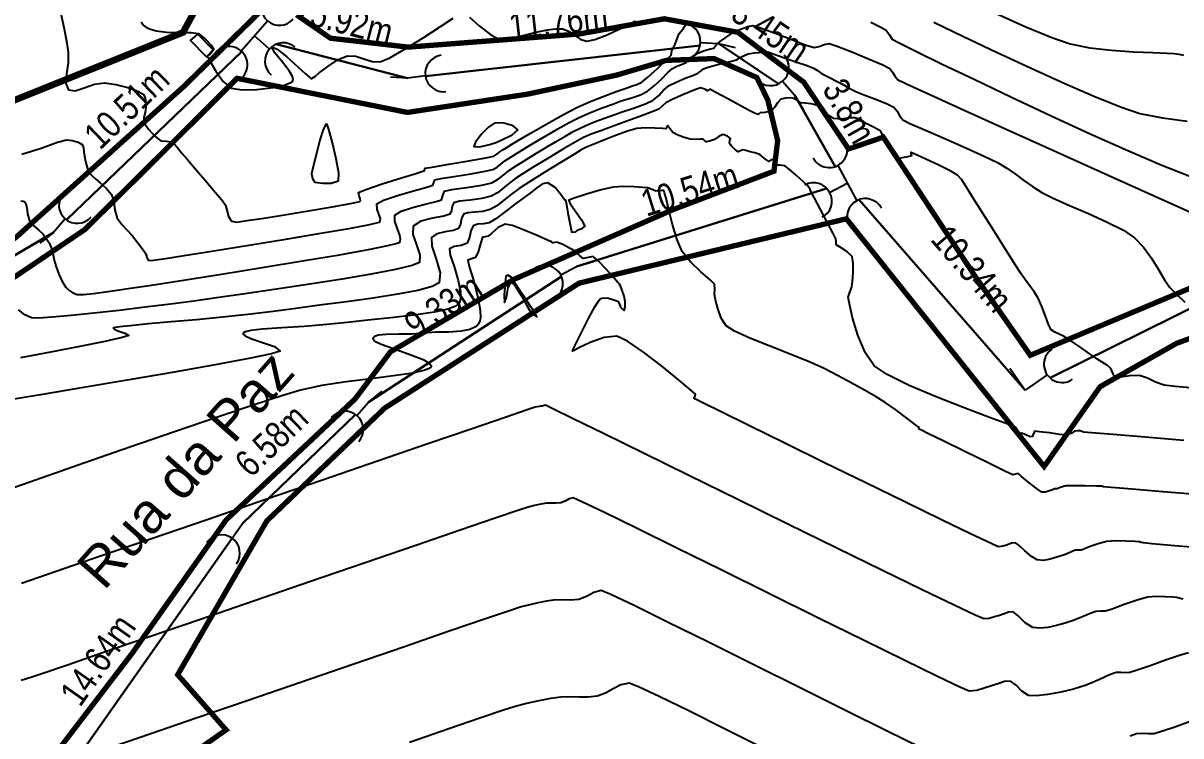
# Model space of a CAD drawing. Extents: x 360931 to 362237, y 7351473 to 7352200.
# Drawn here: x 361374.71 to 361418.23, y 7351635.27 to 7351662.04 of the extents above; entities that cross this region are included whole.
import ezdxf
from ezdxf.enums import TextEntityAlignment as Align

# ---------------------------------------------------------------- set-up
doc = ezdxf.new("R2010")
doc.units = 0
for name, color, linetype in [('A_Curvas Intermediarias', 37, 'Continuous'), ('A_Curvas Mestras', 32, 'Continuous'), ('LISTAGEM_TEXTO', 7, 'Continuous'), ('PONTOS-Pontos - Água_U', 1, 'Continuous'), ('PS_IND_COMPRIMENTO', 7, 'Continuous'), ('ZZ-Carimbo Texto', 7, 'Continuous')]:
    doc.layers.add(name, color=color, linetype=linetype)
doc.layers.add('TUBO_PE_80_NTS194_PN_12_5', color=5, linetype='Continuous', lineweight=30)
doc.styles.add('CARIMBO', font='arial.ttf', dxfattribs={"height": 2})
doc.styles.add('ROMANS', font='arial.ttf', dxfattribs={"height": 2})
picture_1 = doc.add_image_def('image1.tif', size_in_pixel=(23490, 20550))

# ---------------------------------------------------------------- blocks, each defined once
blk = doc.blocks.new('*U1137')
for p, q in [((-0.135, 0), (0, 0)), ((0, 0), (0.1276, -0.0248))]:
    blk.add_line(p, q)
blk.add_arc((-0.2725, -0.0002), 0.1375, 270.09061, 90.09061)
blk = doc.blocks.new('*U1138', base_point=(361544.508, 7351672.6662))
for p, q in [((361544.3817, 7351672.6065), (361544.6342, 7351672.7702)), ((361544.5898, 7351672.5621), (361544.508, 7351672.6883))]:
    blk.add_line(p, q)
for centre, start, end in [((361544.7496, 7351672.845), 122.96833, 302.96833), ((361544.2664, 7351672.5316), 302.96833, 122.96833), ((361544.6647, 7351672.4468), 32.96834, 212.96834)]:
    blk.add_arc(centre, 0.1375, start, end)
blk = doc.blocks.new('*U1141')
for p, q in [((-0.135, 0), (0, 0)), ((0, 0), (0.1276, -0.0248))]:
    blk.add_line(p, q)
blk.add_arc((-0.2725, -0.0002), 0.1375, 270.09061, 90.09061)
blk = doc.blocks.new('*U1142')
for p, q in [((-0.135, 0), (0, 0)), ((0, 0), (0.1276, -0.0248))]:
    blk.add_line(p, q)
blk.add_arc((-0.2725, -0.0002), 0.1375, 270.09061, 90.09061)
blk = doc.blocks.new('*U1143')
for p, q in [((-0.135, 0), (0, 0)), ((0, 0), (0.1276, -0.0248))]:
    blk.add_line(p, q)
blk.add_arc((-0.2725, -0.0002), 0.1375, 270.09061, 90.09061)
blk = doc.blocks.new('*U1144', base_point=(361544.508, 7351672.6662))
for p, q in [((361544.3817, 7351672.6065), (361544.6342, 7351672.7702)), ((361544.5898, 7351672.5621), (361544.508, 7351672.6883))]:
    blk.add_line(p, q)
for centre, start, end in [((361544.7496, 7351672.845), 122.96833, 302.96833), ((361544.2664, 7351672.5316), 302.96833, 122.96833), ((361544.6647, 7351672.4468), 32.96834, 212.96834)]:
    blk.add_arc(centre, 0.1375, start, end)
blk = doc.blocks.new('*U1145')
for p, q in [((-0.135, 0), (0, 0)), ((0, 0), (0.1276, -0.0248))]:
    blk.add_line(p, q)
blk.add_arc((-0.2725, -0.0002), 0.1375, 270.09061, 90.09061)
blk = doc.blocks.new('*U1146')
for p, q in [((-0.135, 0), (0, 0)), ((0, 0), (0.1276, -0.0248))]:
    blk.add_line(p, q)
blk.add_arc((-0.2725, -0.0002), 0.1375, 270.09061, 90.09061)
blk = doc.blocks.new('*U1147')
for p, q in [((-0.135, 0), (0, 0)), ((0, 0), (0.1276, -0.0248))]:
    blk.add_line(p, q)
blk.add_arc((-0.2725, -0.0002), 0.1375, 270.09061, 90.09061)
blk = doc.blocks.new('*U1151')
for p in [(-0.2024, 0), (0, -0.2024)]:
    blk.add_line(p, (0, 0))
blk.add_arc((-0.3399, 0.0002), 0.1375, 269.90938, 89.90938)

msp = doc.modelspace()

# ---------------------------------------------------------------- linework, layer by layer
at = {"color": 0, "const_width": 0.2}
for points in [[(361421.922, 7351700.852), (361413.675, 7351692.547), (361407.276, 7351685.81), (361401.315, 7351680.107), (361399.626, 7351678.459), (361397.66, 7351676.255), (361393.366, 7351671.166), (361390.344, 7351667.328), (361385.081, 7351662.286), (361386.261, 7351661.473), (361389.184, 7351661.139), (361395.602, 7351661.631), (361398.811, 7351662.203), (361401.575, 7351661.695), (361404.053, 7351659.821), (361405.737, 7351657.313), (361407.04, 7351657.757), (361410.503, 7351652.518), (361412.568, 7351649.564), (361423.092, 7351653.98)], [(361402.028, 7351683.32), (361398.401, 7351679.351), (361395.658, 7351676.064), (361392.491, 7351672.022), (361389.369, 7351668.001), (361385.99, 7351664.788), (361380.741, 7351659.656), (361374.431, 7351653.987), (361367.147, 7351649.491), (361353.34, 7351642.468), (361341.851, 7351636.488), (361337.904, 7351635.85), (361335.375, 7351636.44), (361330.153, 7351637.084), (361327.417, 7351637.967), (361324.865, 7351640.445), (361319.235, 7351645.808), (361316.967, 7351658.276), (361315.624, 7351664.657), (361314.564, 7351670.146)], [(361371.702, 7351650.695), (361377.027, 7351654.288), (361379.304, 7351656.537), (361382.751, 7351659.967), (361389.154, 7351658.686), (361393.686, 7351659.376), (361397.021, 7351660.089), (361398.885, 7351660.641), (361400.679, 7351660.709), (361402.289, 7351659.997), (361402.703, 7351659.146), (361403.071, 7351657.629), (361402.933, 7351656.479), (361399.108, 7351655.023), (361393.148, 7351652.412), (361388.512, 7351649.691), (361387.188, 7351647.926), (361382.336, 7351643.378), (361378.808, 7351638.375), (361374.681, 7351632.981), (361374.173, 7351632.194)], [(361422.149, 7351651.513), (361418.063, 7351650.011), (361415.193, 7351648.385), (361413.088, 7351645.388), (361405.656, 7351654.691), (361395.607, 7351652.274), (361388.301, 7351647.583), (361383.868, 7351643.344), (361380.518, 7351637.567), (361382.336, 7351635.495), (361374.649, 7351630.107), (361369.481, 7351625.217), (361364.601, 7351621.424), (361361.348, 7351624.325), (361356.468, 7351624.07), (361344.725, 7351619.154), (361331.421, 7351610.891)]]:
    msp.add_lwpolyline(points, dxfattribs=at)
at = {"color": 0, "elevation": 23.956}
msp.add_lwpolyline([(361381.852, 7351661.043), (361381.604, 7351660.78), (361381.005, 7351661.389), (361381.277, 7351661.627), (361381.852, 7351661.043)], dxfattribs=at)
at = {"layer": 'A_Curvas Intermediarias', "flags": 128}
for points, elevation in [([(361376.1, 7351662.518), (361376.245, 7351661.823), (361376.35, 7351661.282), (361376.403, 7351660.948), (361376.394, 7351660.547), (361376.336, 7351660.132), (361376.314, 7351659.773), (361376.41, 7351659.538), (361376.658, 7351659.498), (361377.003, 7351659.604), (361377.392, 7351659.743), (361377.772, 7351659.802), (361378.186, 7351659.741), (361378.639, 7351659.62), (361379.022, 7351659.482), (361379.225, 7351659.37), (361379.293, 7351659.231), (361379.314, 7351659.057), (361379.319, 7351658.876), (361379.293, 7351658.688), (361379.248, 7351658.49), (361379.257, 7351658.301), (361379.416, 7351658.06), (361379.675, 7351657.788), (361379.879, 7351657.625), (361380.088, 7351657.603), (361380.296, 7351657.581), (361380.42, 7351657.475), (361380.546, 7351657.316), (361380.677, 7351657.15), (361380.868, 7351656.928), (361381.211, 7351656.531), (361381.6, 7351656.078), (361381.931, 7351655.692), (361382.097, 7351655.496), (361382.214, 7351655.351), (361382.316, 7351655.198), (361382.367, 7351655.015), (361382.425, 7351654.778), (361382.535, 7351654.605), (361382.724, 7351654.563), (361382.963, 7351654.596), (361383.21, 7351654.638), (361383.598, 7351654.695), (361384.386, 7351654.818), (361385.365, 7351654.976), (361386.328, 7351655.138), (361386.948, 7351655.249), (361387.255, 7351655.311), (361387.36, 7351655.339), (361387.377, 7351655.347), (361387.386, 7351655.371), (361387.378, 7351655.435), (361387.334, 7351655.55), (361387.32, 7351655.681), (361387.594, 7351655.795), (361388.207, 7351655.999), (361388.93, 7351656.227), (361389.433, 7351656.383), (361389.69, 7351656.462), (361389.776, 7351656.489), (361389.788, 7351656.493), (361389.791, 7351656.497), (361389.797, 7351656.516), (361389.809, 7351656.555), (361389.821, 7351656.589), (361390.085, 7351656.635), (361390.711, 7351656.742), (361391.463, 7351656.87), (361392.105, 7351656.982), (361392.402, 7351657.041), (361392.518, 7351657.118), (361392.629, 7351657.207), (361392.746, 7351657.282), (361392.922, 7351657.391), (361393.106, 7351657.502), (361393.356, 7351657.651), (361393.828, 7351657.932), (361394.417, 7351658.276), (361395.017, 7351658.613), (361395.522, 7351658.874), (361395.993, 7351659.081), (361396.509, 7351659.285), (361396.995, 7351659.466), (361397.375, 7351659.603), (361397.574, 7351659.674), (361397.775, 7351659.737), (361397.964, 7351659.818), (361398.189, 7351660.008), (361398.564, 7351660.352), (361398.916, 7351660.683), (361399.074, 7351660.834), (361399.084, 7351660.912), (361399.091, 7351661.008), (361399.142, 7351661.099), (361399.212, 7351661.228), (361399.259, 7351661.353), (361399.321, 7351661.528), (361399.368, 7351661.645), (361399.438, 7351661.737), (361399.514, 7351661.826), (361399.594, 7351661.953), (361399.715, 7351662.1)], 23), ([(361379.14, 7351662.084), (361379.218, 7351661.975), (361379.251, 7351661.941), (361379.312, 7351661.897), (361379.455, 7351661.824), (361379.71, 7351661.75), (361380.099, 7351661.704), (361380.595, 7351661.693), (361381.02, 7351661.691), (361381.283, 7351661.649), (361381.55, 7351661.456), (361381.78, 7351661.214), (361381.877, 7351661.046), (361381.75, 7351660.886), (361381.624, 7351660.793), (361381.663, 7351660.754), (361381.743, 7351660.597), (361381.948, 7351660.241), (361382.229, 7351659.852), (361382.54, 7351659.599), (361382.926, 7351659.536), (361383.496, 7351659.549), (361384.104, 7351659.62), (361384.52, 7351659.71), (361384.742, 7351659.792), (361384.83, 7351659.85), (361384.852, 7351659.881), (361384.862, 7351659.924), (361384.837, 7351660.036), (361384.714, 7351660.249), (361384.46, 7351660.572), (361384.154, 7351660.943), (361384.061, 7351661.147), (361384.256, 7351661.062), (361384.622, 7351660.771), (361385.038, 7351660.404), (361385.326, 7351660.141), (361385.475, 7351660.005), (361385.528, 7351659.96), (361385.538, 7351659.954), (361385.548, 7351659.956), (361385.578, 7351659.971), (361385.634, 7351660.009), (361385.693, 7351660.053), (361385.838, 7351660.17), (361386.159, 7351660.413), (361386.55, 7351660.668), (361386.906, 7351660.816), (361387.212, 7351660.802), (361387.519, 7351660.7), (361387.826, 7351660.597), (361388.133, 7351660.581), (361388.491, 7351660.737), (361389.071, 7351661.071), (361389.748, 7351661.492), (361390.391, 7351661.908), (361390.876, 7351662.226)], 24), ([(361391.487, 7351662.266), (361391.852, 7351661.94), (361392.285, 7351661.599), (361392.645, 7351661.407), (361392.924, 7351661.4), (361393.206, 7351661.472), (361393.496, 7351661.573), (361393.798, 7351661.655), (361394.112, 7351661.72), (361394.425, 7351661.788), (361394.725, 7351661.831), (361394.997, 7351661.823), (361395.235, 7351661.728), (361395.452, 7351661.573), (361395.666, 7351661.427), (361395.897, 7351661.357), (361396.204, 7351661.426), (361396.657, 7351661.605), (361397.139, 7351661.827), (361397.537, 7351662.025), (361397.732, 7351662.132)], 24), ([(361406.572, 7351662.078), (361406.952, 7351661.887), (361407.144, 7351661.775), (361407.263, 7351661.608), (361407.381, 7351661.438), (361407.636, 7351661.304), (361408.288, 7351660.98), (361409.261, 7351660.504), (361410.478, 7351659.917), (361411.861, 7351659.259), (361413.332, 7351658.569), (361414.815, 7351657.887), (361416.233, 7351657.253), (361417.508, 7351656.707), (361418.562, 7351656.288)], 23), ([(361408.939, 7351662.079), (361410.054, 7351661.542), (361411.3, 7351660.95), (361412.598, 7351660.347), (361413.866, 7351659.773), (361415.024, 7351659.272), (361415.993, 7351658.883), (361416.691, 7351658.65), (361417.532, 7351658.477), (361418.47, 7351658.354)], 24), ([(361374.655, 7351657.124), (361375.39, 7351657.348), (361376.005, 7351657.563), (361376.333, 7351657.656), (361376.563, 7351657.628), (361376.782, 7351657.567), (361376.928, 7351657.479), (361376.982, 7351657.356), (361376.994, 7351657.203), (361377.011, 7351657.044), (361377.055, 7351656.847), (361377.113, 7351656.618), (361377.177, 7351656.448), (361377.299, 7351656.306), (361377.443, 7351656.178), (361377.605, 7351656.04), (361377.833, 7351655.838), (361378.024, 7351655.602), (361378.113, 7351655.323), (361378.159, 7351655.009), (361378.247, 7351654.716), (361378.412, 7351654.481), (361378.61, 7351654.278), (361378.809, 7351654.061), (361379.019, 7351653.789), (361379.215, 7351653.522), (361379.319, 7351653.369), (361379.358, 7351653.239), (361379.407, 7351653.131), (361379.531, 7351653.123), (361379.679, 7351653.144), (361379.986, 7351653.191), (361380.764, 7351653.313), (361381.88, 7351653.489), (361383.198, 7351653.7), (361384.584, 7351653.926), (361385.904, 7351654.147), (361387.023, 7351654.343), (361387.683, 7351654.469), (361387.995, 7351654.538), (361388.101, 7351654.569), (361388.119, 7351654.58), (361388.134, 7351654.612), (361388.136, 7351654.69), (361388.094, 7351654.834), (361388.013, 7351655.043), (361388.003, 7351655.257), (361388.256, 7351655.387), (361388.776, 7351655.56), (361389.381, 7351655.738), (361389.887, 7351655.881), (361390.11, 7351655.95), (361390.145, 7351656.055), (361390.181, 7351656.157), (361390.405, 7351656.201), (361390.915, 7351656.283), (361391.532, 7351656.381), (361392.076, 7351656.474), (361392.367, 7351656.54), (361392.524, 7351656.632), (361392.663, 7351656.748), (361392.811, 7351656.863), (361392.978, 7351656.972), (361393.212, 7351657.118), (361393.479, 7351657.281), (361393.743, 7351657.44), (361394.013, 7351657.601), (361394.387, 7351657.824), (361394.812, 7351658.072), (361395.237, 7351658.309), (361395.607, 7351658.499), (361396.035, 7351658.686), (361396.472, 7351658.855), (361396.872, 7351659), (361397.191, 7351659.116), (361397.448, 7351659.202), (361397.698, 7351659.277), (361397.941, 7351659.362), (361398.178, 7351659.481), (361398.433, 7351659.68), (361398.701, 7351659.941), (361398.941, 7351660.186), (361399.113, 7351660.338), (361399.284, 7351660.42), (361399.458, 7351660.48), (361399.632, 7351660.559), (361399.787, 7351660.677), (361399.93, 7351660.807), (361400.092, 7351660.921), (361400.317, 7351661.007), (361400.551, 7351661.069), (361400.673, 7351661.104), (361400.728, 7351661.177), (361400.781, 7351661.254), (361400.965, 7351661.388), (361401.286, 7351661.614), (361401.474, 7351661.741), (361401.558, 7351661.772), (361401.644, 7351661.799), (361401.749, 7351661.844), (361401.943, 7351661.915), (361402.143, 7351661.949), (361402.431, 7351661.863), (361402.973, 7351661.661), (361403.602, 7351661.419), (361404.148, 7351661.216), (361404.446, 7351661.127), (361404.635, 7351661.164), (361404.817, 7351661.239), (361405.005, 7351661.272), (361405.305, 7351661.18), (361405.855, 7351660.966), (361406.485, 7351660.705), (361407.021, 7351660.469), (361407.29, 7351660.332), (361407.394, 7351660.204), (361407.473, 7351660.056), (361407.577, 7351659.926), (361407.918, 7351659.761), (361408.791, 7351659.36), (361410.078, 7351658.776), (361411.661, 7351658.061), (361413.421, 7351657.267), (361415.241, 7351656.448), (361417.003, 7351655.656), (361418.588, 7351654.943)], 22), ([(361374.624, 7351655.361), (361374.713, 7351655.349), (361374.74, 7351655.338), (361374.77, 7351655.313), (361374.815, 7351655.242), (361374.851, 7351655.099), (361374.877, 7351654.876), (361374.95, 7351654.619), (361375.11, 7351654.427), (361375.299, 7351654.264), (361375.46, 7351654.108), (361375.578, 7351653.95), (361375.68, 7351653.79), (361375.766, 7351653.614), (361375.828, 7351653.396), (361375.876, 7351653.141), (361375.945, 7351652.882), (361376.051, 7351652.608), (361376.177, 7351652.336), (361376.303, 7351652.138), (361376.43, 7351652.013), (361376.577, 7351651.913), (361376.739, 7351651.849), (361376.971, 7351651.846), (361377.354, 7351651.884), (361377.805, 7351651.945), (361378.239, 7351652.006), (361378.661, 7351652.068), (361379.533, 7351652.201), (361380.739, 7351652.388), (361382.164, 7351652.613), (361383.693, 7351652.857), (361385.21, 7351653.107), (361386.601, 7351653.343), (361387.75, 7351653.551), (361388.418, 7351653.685), (361388.733, 7351653.762), (361388.841, 7351653.799), (361388.862, 7351653.814), (361388.88, 7351653.848), (361388.891, 7351653.931), (361388.863, 7351654.082), (361388.776, 7351654.313), (361388.674, 7351654.603), (361388.686, 7351654.833), (361388.915, 7351654.977), (361389.34, 7351655.117), (361389.825, 7351655.241), (361390.234, 7351655.341), (361390.431, 7351655.407), (361390.485, 7351655.569), (361390.541, 7351655.725), (361390.817, 7351655.786), (361391.368, 7351655.865), (361391.953, 7351655.952), (361392.332, 7351656.038), (361392.566, 7351656.176), (361392.772, 7351656.348), (361392.993, 7351656.52), (361393.246, 7351656.684), (361393.603, 7351656.907), (361394.002, 7351657.151), (361394.379, 7351657.378), (361394.725, 7351657.584), (361395.065, 7351657.785), (361395.39, 7351657.969), (361395.692, 7351658.124), (361395.972, 7351658.247), (361396.244, 7351658.353), (361396.519, 7351658.452), (361396.807, 7351658.558), (361397.188, 7351658.693), (361397.657, 7351658.852), (361398.097, 7351659.011), (361398.391, 7351659.144), (361398.602, 7351659.318), (361398.784, 7351659.516), (361398.993, 7351659.695), (361399.254, 7351659.827), (361399.599, 7351659.969), (361399.911, 7351660.09), (361400.074, 7351660.156), (361400.179, 7351660.241), (361400.285, 7351660.322), (361400.457, 7351660.384), (361400.687, 7351660.449), (361400.966, 7351660.519), (361401.337, 7351660.607), (361401.53, 7351660.656), (361401.583, 7351660.695), (361401.634, 7351660.735), (361401.759, 7351660.798), (361401.963, 7351660.881), (361402.192, 7351660.922), (361402.381, 7351660.943), (361402.506, 7351660.967), (361402.629, 7351660.979), (361402.738, 7351660.947), (361402.901, 7351660.884), (361403.072, 7351660.82), (361403.332, 7351660.731), (361403.76, 7351660.587), (361404.18, 7351660.443), (361404.416, 7351660.354), (361404.57, 7351660.257), (361404.722, 7351660.153), (361404.873, 7351660.072), (361405.075, 7351659.972), (361405.284, 7351659.866), (361405.507, 7351659.745), (361405.764, 7351659.603), (361406.036, 7351659.465), (361406.349, 7351659.338), (361406.781, 7351659.175), (361407.192, 7351659.013), (361407.437, 7351658.889), (361407.559, 7351658.739), (361407.651, 7351658.566), (361407.772, 7351658.414), (361408.046, 7351658.275), (361408.624, 7351658.017), (361409.375, 7351657.691), (361410.165, 7351657.347), (361410.861, 7351657.035), (361411.33, 7351656.804), (361411.684, 7351656.588), (361412.009, 7351656.361), (361412.325, 7351656.129), (361412.649, 7351655.9), (361413.001, 7351655.679), (361413.432, 7351655.465), (361414.046, 7351655.193), (361414.752, 7351654.887), (361415.456, 7351654.568), (361416.066, 7351654.258), (361416.49, 7351653.98), (361416.83, 7351653.625), (361417.128, 7351653.208), (361417.39, 7351652.782), (361417.619, 7351652.4), (361417.819, 7351652.115), (361418.084, 7351651.833), (361418.373, 7351651.558)], 21), ([(361418.335, 7351646.367), (361416.881, 7351646.487), (361415.685, 7351646.587), (361414.874, 7351646.656), (361414.571, 7351646.682), (361414.505, 7351646.708), (361414.438, 7351646.733), (361414.333, 7351646.73), (361414.231, 7351646.72), (361414.177, 7351646.681), (361414.124, 7351646.641), (361414.018, 7351646.606), (361413.869, 7351646.573), (361413.666, 7351646.595), (361413.287, 7351646.646), (361412.916, 7351646.696), (361412.734, 7351646.71), (361412.679, 7351646.608), (361412.645, 7351646.517), (361412.562, 7351646.502), (361412.401, 7351646.573), (361412.241, 7351646.643), (361412.174, 7351646.597), (361412.117, 7351646.705), (361412.006, 7351646.86), (361411.721, 7351646.974), (361411.03, 7351647.232), (361410.082, 7351647.589), (361409.027, 7351648.005), (361408.012, 7351648.435), (361407.187, 7351648.837), (361406.701, 7351649.167), (361406.36, 7351649.674), (361406.088, 7351650.32), (361405.889, 7351650.971), (361405.766, 7351651.492), (361405.723, 7351651.75), (361405.779, 7351651.938), (361405.854, 7351652.13), (361405.88, 7351652.337), (361405.908, 7351652.672), (361405.912, 7351653.021), (361405.867, 7351653.269), (361405.672, 7351653.469), (361405.416, 7351653.628), (361405.276, 7351653.716), (361405.266, 7351653.825), (361405.262, 7351653.939), (361405.162, 7351654.137), (361404.936, 7351654.564), (361404.669, 7351655.065), (361404.444, 7351655.485), (361404.347, 7351655.666), (361404.32, 7351655.726), (361404.293, 7351655.786), (361404.246, 7351655.862), (361404.187, 7351655.947), (361404.055, 7351656.069), (361403.782, 7351656.312), (361403.499, 7351656.556), (361403.336, 7351656.681), (361403.163, 7351656.705), (361403.042, 7351656.707), (361402.991, 7351656.743), (361402.948, 7351656.785), (361402.973, 7351656.891), (361402.985, 7351656.998), (361402.881, 7351656.921), (361402.734, 7351656.837), (361402.582, 7351656.95), (361402.401, 7351657.104), (361402.212, 7351657.167), (361402.042, 7351657.204), (361401.881, 7351657.256), (361401.758, 7351657.286), (361401.67, 7351657.241), (361401.584, 7351657.202), (361401.469, 7351657.288), (361401.36, 7351657.39), (361401.302, 7351657.464), (361401.258, 7351657.541), (361401.278, 7351657.627), (361401.294, 7351657.71), (361401.184, 7351657.794), (361401.011, 7351657.86), (361400.854, 7351657.782), (361400.695, 7351657.674), (361400.513, 7351657.612), (361400.388, 7351657.586), (361400.327, 7351657.636), (361400.265, 7351657.688), (361400.166, 7351657.683), (361399.973, 7351657.67), (361399.778, 7351657.679), (361399.553, 7351657.745), (361399.296, 7351657.848), (361399.126, 7351657.938), (361399.003, 7351658.095), (361398.935, 7351658.201), (361398.903, 7351658.139), (361398.867, 7351658.069), (361398.743, 7351658.077), (361398.458, 7351658.098), (361398.106, 7351658.109), (361397.781, 7351658.086), (361397.46, 7351657.996), (361397.017, 7351657.836), (361396.561, 7351657.657), (361396.2, 7351657.509), (361396.041, 7351657.442), (361395.951, 7351657.409), (361395.862, 7351657.373), (361395.764, 7351657.319), (361395.652, 7351657.254), (361395.431, 7351657.119), (361394.936, 7351656.817), (361394.322, 7351656.44), (361393.743, 7351656.081), (361393.357, 7351655.833), (361393.063, 7351655.615), (361392.781, 7351655.385), (361392.514, 7351655.18), (361392.262, 7351655.035), (361391.988, 7351654.966), (361391.69, 7351654.939), (361391.427, 7351654.916), (361391.26, 7351654.86), (361391.181, 7351654.698), (361391.15, 7351654.492), (361391.073, 7351654.321), (361390.88, 7351654.249), (361390.57, 7351654.198), (361390.257, 7351654.124), (361390.053, 7351653.985), (361390.071, 7351653.664), (361390.238, 7351653.172), (361390.385, 7351652.661), (361390.346, 7351652.28), (361390.087, 7351652.144), (361389.543, 7351652.002), (361388.781, 7351651.858), (361387.866, 7351651.715), (361386.865, 7351651.575), (361385.843, 7351651.441), (361384.869, 7351651.315), (361384.006, 7351651.201), (361383.153, 7351651.096), (361382.203, 7351650.995), (361381.222, 7351650.902), (361380.273, 7351650.816), (361379.422, 7351650.74), (361378.732, 7351650.675), (361378.341, 7351650.632), (361378.162, 7351650.605), (361378.105, 7351650.59), (361378.097, 7351650.583), (361378.102, 7351650.566), (361378.153, 7351650.531), (361378.3, 7351650.474), (361378.531, 7351650.397), (361378.681, 7351650.303), (361378.431, 7351650.227), (361377.774, 7351650.08), (361376.834, 7351649.89), (361375.737, 7351649.679), (361374.606, 7351649.474)], 19), ([(361385.663, 7351656.079), (361385.686, 7351656.069), (361385.773, 7351656.049), (361385.975, 7351656.026), (361386.289, 7351656.028), (361386.562, 7351656.123), (361386.57, 7351656.407), (361386.477, 7351656.939), (361386.335, 7351657.543), (361386.223, 7351657.956), (361386.158, 7351658.166), (361386.129, 7351658.236), (361386.121, 7351658.246), (361386.105, 7351658.242), (361386.07, 7351658.203), (361386.015, 7351658.092), (361385.95, 7351657.926), (361385.867, 7351657.65), (361385.731, 7351657.149), (361385.605, 7351656.652), (361385.551, 7351656.382), (361385.581, 7351656.21), (361385.663, 7351656.079)], 24), ([(361392.437, 7351657.542), (361392.438, 7351657.543), (361392.444, 7351657.547), (361392.448, 7351657.55), (361392.672, 7351657.645), (361393.087, 7351657.848), (361393.301, 7351658.036), (361393.129, 7351658.18), (361392.778, 7351658.287), (361392.445, 7351658.29), (361392.204, 7351658.135), (361391.93, 7351657.858), (361391.715, 7351657.575), (361391.65, 7351657.405), (361391.879, 7351657.396), (361392.245, 7351657.484), (361392.437, 7351657.542)], 24), ([(361418.963, 7351644.318), (361417.552, 7351644.437), (361416.393, 7351644.536), (361415.609, 7351644.604), (361415.319, 7351644.629), (361415.246, 7351644.647), (361415.052, 7351644.652), (361414.62, 7351644.661), (361414.166, 7351644.667), (361413.906, 7351644.661), (361413.697, 7351644.599), (361413.574, 7351644.55), (361413.495, 7351644.55), (361413.398, 7351644.509), (361413.254, 7351644.456), (361413.124, 7351644.425), (361412.998, 7351644.421), (361412.834, 7351644.538), (361412.532, 7351644.779), (361412.241, 7351645.018), (361412.108, 7351645.126), (361412.014, 7351645.103), (361411.961, 7351645.089), (361411.906, 7351645.079), (361411.641, 7351645.206), (361410.986, 7351645.525), (361410.137, 7351645.939), (361409.29, 7351646.352), (361408.743, 7351646.62), (361408.476, 7351646.75), (361408.389, 7351646.793), (361408.377, 7351646.799), (361408.378, 7351646.805), (361408.386, 7351646.83), (361408.391, 7351646.848), (361408.258, 7351646.954), (361407.93, 7351647.207), (361407.514, 7351647.517), (361407.115, 7351647.792), (361406.773, 7351648.002), (361406.337, 7351648.255), (361405.84, 7351648.531), (361405.316, 7351648.811), (361404.796, 7351649.075), (361404.252, 7351649.316), (361403.536, 7351649.606), (361402.757, 7351649.914), (361402.025, 7351650.213), (361401.449, 7351650.473), (361401.138, 7351650.665), (361400.952, 7351650.956), (361400.817, 7351651.316), (361400.732, 7351651.644), (361400.692, 7351651.843), (361400.705, 7351652.042), (361400.699, 7351652.23), (361400.531, 7351652.4), (361400.185, 7351652.699), (361399.79, 7351653.073), (361399.476, 7351653.467), (361399.293, 7351653.898), (361399.12, 7351654.479), (361398.97, 7351655.073), (361398.875, 7351655.464), (361398.823, 7351655.662), (361398.799, 7351655.732), (361398.79, 7351655.745), (361398.77, 7351655.754), (361398.716, 7351655.758), (361398.619, 7351655.742), (361398.492, 7351655.731), (361398.348, 7351655.787), (361398.193, 7351655.848), (361398.008, 7351655.87), (361397.673, 7351655.893), (361397.272, 7351655.902), (361396.893, 7351655.879), (361396.442, 7351655.781), (361395.89, 7351655.621), (361395.421, 7351655.47), (361395.22, 7351655.395), (361395.243, 7351655.32), (361395.283, 7351655.239), (361395.432, 7351655.03), (361395.692, 7351654.655), (361395.821, 7351654.413), (361395.677, 7351654.306), (361395.539, 7351654.251), (361395.493, 7351654.222), (361395.448, 7351654.195), (361395.351, 7351654.182), (361395.32, 7351654.268), (361395.286, 7351654.446), (361395.214, 7351654.83), (361395.142, 7351655.213), (361395.109, 7351655.387), (361395.054, 7351655.406), (361394.946, 7351655.566), (361394.703, 7351655.866), (361394.435, 7351656.045), (361394.236, 7351656), (361394.012, 7351655.857), (361393.775, 7351655.669), (361393.538, 7351655.49), (361393.23, 7351655.264), (361392.84, 7351654.965), (361392.471, 7351654.689), (361392.227, 7351654.534), (361392.014, 7351654.497), (361391.798, 7351654.491), (361391.62, 7351654.428), (361391.532, 7351654.239), (361391.491, 7351653.987), (361391.395, 7351653.777), (361391.176, 7351653.689), (361390.915, 7351653.654), (361390.736, 7351653.561), (361390.765, 7351653.327), (361390.905, 7351652.894), (361391.067, 7351652.372), (361391.15, 7351651.966), (361391.154, 7351651.707), (361391.119, 7351651.569), (361391.088, 7351651.513), (361391.051, 7351651.472), (361390.935, 7351651.395), (361390.669, 7351651.293), (361390.173, 7351651.181), (361389.395, 7351651.067), (361388.527, 7351650.974), (361387.661, 7351650.888), (361386.89, 7351650.799), (361386.122, 7351650.716), (361385.268, 7351650.652), (361384.428, 7351650.597), (361383.699, 7351650.542), (361383.264, 7351650.49), (361383.058, 7351650.444), (361382.989, 7351650.409), (361382.977, 7351650.39), (361382.983, 7351650.359), (361383.052, 7351650.297), (361383.267, 7351650.198), (361383.669, 7351650.062), (361384.156, 7351649.89), (361384.366, 7351649.724), (361384.046, 7351649.618), (361383.192, 7351649.438), (361381.929, 7351649.204), (361380.387, 7351648.933), (361378.693, 7351648.644), (361376.974, 7351648.355), (361375.36, 7351648.084), (361373.976, 7351647.849)], 18), ([(361419.231, 7351642.302), (361417.996, 7351642.411), (361417.143, 7351642.487), (361416.82, 7351642.517), (361416.74, 7351642.537), (361416.66, 7351642.556), (361416.507, 7351642.568), (361416.171, 7351642.585), (361415.776, 7351642.591), (361415.443, 7351642.569), (361415.154, 7351642.498), (361414.854, 7351642.393), (361414.61, 7351642.296), (361414.487, 7351642.25), (361414.374, 7351642.25), (361414.261, 7351642.249), (361414.114, 7351642.189), (361413.848, 7351642.075), (361413.567, 7351641.978), (361413.316, 7351641.909), (361413.07, 7351641.861), (361412.831, 7351641.878), (361412.617, 7351642.003), (361412.368, 7351642.218), (361412.146, 7351642.425), (361412.013, 7351642.525), (361411.866, 7351642.504), (361411.711, 7351642.45), (361411.544, 7351642.396), (361411.362, 7351642.371), (361411.069, 7351642.503), (361410.323, 7351642.86), (361409.226, 7351643.39), (361407.878, 7351644.046), (361406.381, 7351644.776), (361404.836, 7351645.531), (361403.345, 7351646.261), (361402.008, 7351646.917), (361400.927, 7351647.448), (361400.314, 7351647.751), (361400.036, 7351647.889), (361399.949, 7351647.934), (361399.937, 7351647.94), (361399.937, 7351647.949), (361399.945, 7351647.979), (361399.968, 7351648.039), (361399.984, 7351648.099), (361399.799, 7351648.263), (361399.33, 7351648.658), (361398.699, 7351649.171), (361398.024, 7351649.688), (361397.426, 7351650.098), (361397.024, 7351650.287), (361396.552, 7351650.237), (361396.027, 7351650.047), (361395.599, 7351649.841), (361395.42, 7351649.744), (361395.355, 7351649.724), (361395.45, 7351649.923), (361395.684, 7351650.398), (361395.978, 7351650.972), (361396.203, 7351651.382), (361396.339, 7351651.601), (361396.404, 7351651.684), (361396.428, 7351651.702), (361396.464, 7351651.715), (361396.553, 7351651.725), (361396.708, 7351651.708), (361396.911, 7351651.653), (361397.058, 7351651.592), (361397.123, 7351651.481), (361397.169, 7351651.374), (361397.24, 7351651.3), (361397.307, 7351651.251), (361397.335, 7351651.377), (361397.342, 7351651.586), (361397.295, 7351651.785), (361397.215, 7351652.037), (361397.167, 7351652.175), (361397.12, 7351652.241), (361397.069, 7351652.304), (361396.931, 7351652.459), (361396.638, 7351652.782), (361396.327, 7351653.107), (361396.136, 7351653.27), (361395.947, 7351653.234), (361395.757, 7351653.196), (361395.607, 7351653.319), (361395.456, 7351653.479), (361395.25, 7351653.594), (361394.991, 7351653.721), (361394.862, 7351653.782), (361394.806, 7351653.808), (361394.713, 7351653.8), (361394.622, 7351653.792), (361394.573, 7351653.82), (361394.413, 7351653.893), (361394.026, 7351654.066), (361393.543, 7351654.27), (361393.098, 7351654.435), (361392.824, 7351654.493), (361392.563, 7351654.364), (361392.322, 7351654.153), (361392.192, 7351654.033), (361392.081, 7351654.017), (361391.979, 7351653.995), (361391.911, 7351653.8), (361391.807, 7351653.455), (361391.716, 7351653.234), (361391.558, 7351653.186), (361391.419, 7351653.137), (361391.475, 7351652.903), (361391.633, 7351652.389), (361391.804, 7351651.753), (361391.891, 7351651.262), (361391.897, 7351650.958), (361391.861, 7351650.804), (361391.83, 7351650.746), (361391.79, 7351650.698), (361391.69, 7351650.617), (361391.495, 7351650.53), (361391.171, 7351650.465), (361390.704, 7351650.437), (361390.219, 7351650.427), (361389.774, 7351650.396), (361389.319, 7351650.364), (361388.819, 7351650.357), (361388.356, 7351650.347), (361388.065, 7351650.316), (361387.92, 7351650.27), (361387.868, 7351650.224), (361387.857, 7351650.196), (361387.863, 7351650.165), (361387.934, 7351650.098), (361388.164, 7351649.984), (361388.624, 7351649.815), (361389.286, 7351649.588), (361389.745, 7351649.404), (361389.974, 7351649.271), (361390.045, 7351649.185), (361390.05, 7351649.145), (361390.039, 7351649.116), (361389.973, 7351649.063), (361389.775, 7351648.989), (361389.355, 7351648.899), (361388.634, 7351648.793), (361387.772, 7351648.686), (361386.847, 7351648.567), (361385.94, 7351648.426), (361385.13, 7351648.254), (361384.436, 7351648.048), (361383.353, 7351647.697), (361381.976, 7351647.234), (361380.4, 7351646.695), (361378.719, 7351646.114), (361377.028, 7351645.525), (361375.423, 7351644.964), (361373.999, 7351644.463)], 17), ([(361393.852, 7351651.292), (361393.838, 7351651.313), (361393.785, 7351651.395), (361393.655, 7351651.592), (361393.433, 7351651.928), (361393.172, 7351652.322), (361393.049, 7351652.503), (361392.987, 7351652.541), (361392.93, 7351652.569), (361392.851, 7351652.539), (361392.822, 7351652.281), (361392.785, 7351651.807), (361392.807, 7351651.545), (361392.872, 7351651.737), (361392.943, 7351652.11), (361393.048, 7351652.323), (361393.205, 7351652.171), (361393.426, 7351651.813), (361393.637, 7351651.436), (361393.763, 7351651.226), (361393.908, 7351651.08), (361394.015, 7351651.014), (361393.965, 7351651.126), (361393.852, 7351651.292)], 16), ([(361418.321, 7351640.405), (361418.197, 7351640.436), (361418.073, 7351640.466), (361417.927, 7351640.48), (361417.642, 7351640.497), (361417.3, 7351640.502), (361416.979, 7351640.478), (361416.591, 7351640.373), (361416.096, 7351640.2), (361415.648, 7351640.033), (361415.4, 7351639.95), (361415.213, 7351639.95), (361415.026, 7351639.948), (361414.852, 7351639.883), (361414.562, 7351639.756), (361414.218, 7351639.613), (361413.881, 7351639.501), (361413.556, 7351639.418), (361413.227, 7351639.346), (361412.921, 7351639.311), (361412.663, 7351639.335), (361412.374, 7351639.516), (361412.118, 7351639.774), (361411.919, 7351639.925), (361411.754, 7351639.917), (361411.585, 7351639.857), (361411.408, 7351639.797), (361411.219, 7351639.738), (361411.02, 7351639.678), (361410.817, 7351639.663), (361410.5, 7351639.803), (361409.702, 7351640.183), (361408.509, 7351640.758), (361407.012, 7351641.487), (361405.297, 7351642.323), (361403.453, 7351643.225), (361401.568, 7351644.149), (361399.731, 7351645.05), (361398.029, 7351645.885), (361396.551, 7351646.611), (361395.386, 7351647.183), (361394.62, 7351647.559), (361394.344, 7351647.694), (361394.289, 7351647.673), (361394.234, 7351647.65), (361394.173, 7351647.648), (361394.11, 7351647.647), (361394.035, 7351647.633), (361393.951, 7351647.614), (361393.652, 7351647.512), (361392.822, 7351647.227), (361391.55, 7351646.791), (361389.924, 7351646.234), (361388.03, 7351645.585), (361385.956, 7351644.874), (361383.79, 7351644.132), (361381.62, 7351643.388), (361379.532, 7351642.673), (361377.615, 7351642.016), (361375.955, 7351641.448), (361374.641, 7351640.999)], 16), ([(361408.46, 7351634.827), (361407.191, 7351635.448), (361405.646, 7351636.211), (361403.937, 7351637.061), (361402.174, 7351637.938), (361400.469, 7351638.786), (361398.931, 7351639.547), (361397.673, 7351640.162), (361396.805, 7351640.575), (361396.437, 7351640.727), (361396.158, 7351640.659), (361395.888, 7351640.508), (361395.598, 7351640.39), (361395.288, 7351640.364), (361394.974, 7351640.376), (361394.648, 7351640.367), (361394.377, 7351640.328), (361394.073, 7351640.27), (361393.753, 7351640.198), (361393.43, 7351640.115), (361393.024, 7351639.981), (361392.086, 7351639.663), (361390.724, 7351639.198), (361389.041, 7351638.621), (361387.144, 7351637.969), (361385.137, 7351637.279), (361383.125, 7351636.587), (361381.214, 7351635.93), (361379.509, 7351635.344), (361378.116, 7351634.866)], 14), ([(361402.557, 7351634.791), (361401.073, 7351635.536), (361399.729, 7351636.205), (361398.621, 7351636.746), (361397.841, 7351637.109), (361397.484, 7351637.244), (361397.181, 7351637.188), (361396.891, 7351637.042), (361396.596, 7351636.877), (361396.28, 7351636.761), (361395.947, 7351636.724), (361395.611, 7351636.73), (361395.269, 7351636.742), (361394.917, 7351636.727), (361394.527, 7351636.67), (361394.092, 7351636.588), (361393.633, 7351636.484), (361393.17, 7351636.365), (361392.764, 7351636.234), (361391.913, 7351635.948), (361390.704, 7351635.535), (361389.226, 7351635.028)], 13), ([(361418.616, 7351635.82), (361417.997, 7351635.602), (361417.496, 7351635.431), (361417.227, 7351635.351), (361417.001, 7351635.342), (361416.781, 7351635.358), (361416.556, 7351635.346), (361416.327, 7351635.265)], 14)]:
    msp.add_lwpolyline(points, dxfattribs=dict(at, elevation=elevation))
at = {"layer": 'A_Curvas Mestras', "flags": 128}
for points, elevation in [([(361411.254, 7351662.419), (361412.404, 7351661.905), (361413.38, 7351661.499), (361414.064, 7351661.262), (361414.802, 7351661.116), (361415.626, 7351661.019), (361416.446, 7351660.961), (361417.171, 7351660.931), (361417.711, 7351660.915), (361417.975, 7351660.904), (361418.157, 7351660.87), (361418.331, 7351660.832)], 25), ([(361418.872, 7351648.314), (361418.011, 7351648.393), (361417.604, 7351648.441), (361417.28, 7351648.558), (361416.978, 7351648.703), (361416.671, 7351648.801), (361416.311, 7351648.795), (361415.957, 7351648.743), (361415.747, 7351648.741), (361415.667, 7351648.891), (361415.596, 7351649.07), (361415.467, 7351649.179), (361415.274, 7351649.306), (361415.073, 7351649.437), (361414.819, 7351649.611), (361414.433, 7351649.876), (361414.051, 7351650.135), (361413.813, 7351650.289), (361413.648, 7351650.364), (361413.486, 7351650.429), (361413.349, 7351650.526), (361413.25, 7351650.716), (361413.134, 7351651.037), (361413.004, 7351651.397), (361412.865, 7351651.71), (361412.716, 7351651.951), (361412.555, 7351652.17), (361412.388, 7351652.387), (361412.221, 7351652.619), (361412.008, 7351652.95), (361411.643, 7351653.53), (361411.204, 7351654.229), (361410.772, 7351654.917), (361410.426, 7351655.468), (361410.246, 7351655.75), (361410.117, 7351655.96), (361409.989, 7351656.159), (361409.829, 7351656.335), (361409.575, 7351656.485), (361409.134, 7351656.705), (361408.644, 7351656.935), (361408.311, 7351657.087), (361408.143, 7351657.161), (361408.087, 7351657.184), (361408.079, 7351657.187), (361408.078, 7351657.182), (361408.082, 7351657.158), (361408.094, 7351657.106), (361408.101, 7351657.057), (361407.953, 7351657.023), (361407.686, 7351656.972), (361407.536, 7351656.949), (361407.507, 7351657.002), (361407.48, 7351657.061), (361407.351, 7351657.281), (361407.117, 7351657.678), (361406.988, 7351657.896), (361406.96, 7351657.947), (361406.93, 7351657.996), (361406.839, 7351658.047), (361406.647, 7351658.149), (361406.452, 7351658.251), (361406.296, 7351658.343), (361406.147, 7351658.43), (361405.984, 7351658.489), (361405.756, 7351658.481), (361405.467, 7351658.439), (361405.188, 7351658.459), (361404.958, 7351658.604), (361404.757, 7351658.803), (361404.564, 7351658.951), (361404.337, 7351659.007), (361404.104, 7351659.028), (361403.948, 7351659.05), (361403.82, 7351659.135), (361403.692, 7351659.211), (361403.554, 7351659.23), (361403.365, 7351659.226), (361403.191, 7351659.179), (361403.061, 7351659.047), (361402.949, 7351658.868), (361402.835, 7351658.74), (361402.586, 7351658.684), (361402.418, 7351658.676), (361402.373, 7351658.639), (361402.328, 7351658.606), (361402.205, 7351658.663), (361402.005, 7351658.764), (361401.727, 7351658.912), (361401.225, 7351659.18), (361400.743, 7351659.438), (361400.523, 7351659.554), (361400.48, 7351659.528), (361400.437, 7351659.502), (361400.332, 7351659.555), (361400.176, 7351659.608), (361399.954, 7351659.531), (361399.535, 7351659.356), (361399.11, 7351659.168), (361398.872, 7351659.052), (361398.739, 7351658.928), (361398.605, 7351658.807), (361398.359, 7351658.706), (361397.857, 7351658.52), (361397.26, 7351658.303), (361396.729, 7351658.111), (361396.424, 7351658), (361396.203, 7351657.92), (361395.992, 7351657.841), (361395.777, 7351657.748), (361395.541, 7351657.624), (361395.283, 7351657.475), (361395.016, 7351657.316), (361394.752, 7351657.157), (361394.344, 7351656.908), (361393.884, 7351656.625), (361393.463, 7351656.363), (361393.175, 7351656.177), (361392.951, 7351656.007), (361392.746, 7351655.831), (361392.535, 7351655.669), (361392.297, 7351655.537), (361391.948, 7351655.449), (361391.509, 7351655.393), (361391.115, 7351655.348), (361390.9, 7351655.292), (361390.838, 7351655.164), (361390.813, 7351655), (361390.752, 7351654.864), (361390.52, 7351654.795), (361390.094, 7351654.718), (361389.652, 7351654.6), (361389.37, 7351654.409), (361389.353, 7351654.102), (361389.49, 7351653.715), (361389.625, 7351653.334), (361389.604, 7351653.047), (361389.331, 7351652.932), (361388.701, 7351652.784), (361387.795, 7351652.612), (361386.695, 7351652.426), (361385.481, 7351652.234), (361384.235, 7351652.046), (361383.04, 7351651.872), (361381.975, 7351651.722), (361381.123, 7351651.603), (361380.253, 7351651.488), (361379.3, 7351651.369), (361378.32, 7351651.253), (361377.371, 7351651.148), (361376.51, 7351651.059), (361375.793, 7351650.994), (361375.279, 7351650.961), (361375.024, 7351650.966), (361374.768, 7351651.088), (361374.539, 7351651.271)], 20), ([(361418.515, 7351638.386), (361418.174, 7351638.292), (361417.647, 7351638.113), (361417.07, 7351637.907), (361416.58, 7351637.733), (361416.313, 7351637.65), (361416.138, 7351637.644), (361415.966, 7351637.657), (361415.791, 7351637.647), (361415.548, 7351637.557), (361415.145, 7351637.379), (361414.665, 7351637.18), (361414.194, 7351637.024), (361413.72, 7351636.913), (361413.227, 7351636.823), (361412.793, 7351636.776), (361412.496, 7351636.792), (361412.253, 7351636.952), (361412.042, 7351637.18), (361411.825, 7351637.324), (361411.593, 7351637.313), (361411.354, 7351637.229), (361411.105, 7351637.144), (361410.839, 7351637.061), (361410.558, 7351636.976), (361410.273, 7351636.956), (361409.924, 7351637.105), (361409.083, 7351637.504), (361407.851, 7351638.102), (361406.325, 7351638.85), (361404.604, 7351639.697), (361402.787, 7351640.593), (361400.973, 7351641.489), (361399.259, 7351642.334), (361397.746, 7351643.079), (361396.531, 7351643.673), (361395.713, 7351644.067), (361395.39, 7351644.211), (361395.233, 7351644.172), (361395.08, 7351644.087), (361394.916, 7351644.02), (361394.741, 7351644.006), (361394.563, 7351644.012), (361394.379, 7351644.007), (361394.17, 7351643.975), (361393.934, 7351643.926), (361393.691, 7351643.864), (361393.337, 7351643.746), (361392.452, 7351643.445), (361391.131, 7351642.993), (361389.47, 7351642.423), (361387.564, 7351641.77), (361385.511, 7351641.065), (361383.405, 7351640.342), (361381.342, 7351639.634), (361379.419, 7351638.975), (361377.732, 7351638.396), (361376.375, 7351637.932), (361375.446, 7351637.615), (361375.04, 7351637.478), (361374.631, 7351637.351)], 15)]:
    msp.add_lwpolyline(points, dxfattribs=dict(at, elevation=elevation))
at = {"layer": 'LISTAGEM_TEXTO', "color": 1, "const_width": 0.25}
msp.add_lwpolyline([(361449.837, 7351609.023), (361332.477, 7351570.091), (361297.34, 7351560.914), (361300.248, 7351581.279), (361316.386, 7351586.819), (361312.636, 7351604.793), (361337.777, 7351623.254), (361337.724, 7351632.749), (361340.815, 7351638.065), (361353.391, 7351650.713), (361380.719, 7351661.692), (361391.15, 7351680.922), (361399.949, 7351687.231), (361401.817, 7351688.813), (361409.484, 7351684.553), (361432.088, 7351709.077)], dxfattribs=at)
at = {"layer": 'TUBO_PE_80_NTS194_PN_12_5', "linetype": 'Continuous'}
for points in [[(361384.223, 7351661.249), (361389.16, 7351659.971)], [(361389.831, 7351660.046), (361400.156, 7351661.202)], [(361400.845, 7351661.279), (361403.102, 7351659.757)], [(361376.34, 7351654.648), (361382.927, 7351660.973)], [(361403.703, 7351659.353), (361405.232, 7351656.652)], [(361413.309, 7351648.717), (361432.067, 7351657.984)], [(361404.91, 7351655.833), (361395.513, 7351652.899)], [(361406.131, 7351655.408), (361412.374, 7351648.255)], [(361353.71, 7351641.166), (361375.849, 7351654.177)], [(361394.944, 7351652.528), (361387.695, 7351647.81)], [(361387.204, 7351647.338), (361382.954, 7351643.247)], [(361382.565, 7351642.695), (361374.915, 7351631.833)]]:
    msp.add_lwpolyline(points, dxfattribs=at)

# ---------------------------------------------------------------- block references
at = {"layer": 'PONTOS-Pontos - Água_U'}
for name, p, xscale, yscale, zscale, rotation in [('*U1138', (361383.429, 7351661.455), 5, 5, 5, 15.87574410503217), ('*U1142', (361400.845, 7351661.279), 5, 5, 5, 357.0211087402598), ('*U1141', (361389.16, 7351659.971), 5, 5, 5, 187.4981817400855), ('*U1143', (361403.703, 7351659.353), 5, 5, 5, 311.1765198883906), ('*U1144', (361405.578, 7351656.042), 5, 5, 5, 265.1844289901149), ('*U1137', (361375.849, 7351654.177), 5, 5, 5, 229.1672732035497), ('*U1145', (361395.513, 7351652.899), 5.000000000000001, 5.000000000000001, 5.000000000000001, 28.17049766230119), ('*U1151', (361412.374, 7351648.255), 5, 5, 5, 214.9158089161568), ('*U1146', (361387.695, 7351647.81), 5, 5, 5, 49.25446546283589), ('*U1147', (361382.954, 7351643.247), 5, 5, 5, 54.7287654032521)]:
    msp.add_blockref(name, p, dxfattribs=dict(at, xscale=xscale, yscale=yscale, zscale=zscale, rotation=rotation))

# ---------------------------------------------------------------- texts
at = {"layer": 'PS_IND_COMPRIMENTO', "style": 'ROMANS', "width": 0.8}
for s, rotation, p in [('5.92m', 345.4844, (361387.067, 7351662.062)), ('3.45m', 326.0183, (361402.812, 7351661.762)), ('11.76m', 6.386, (361394.827, 7351662.115)), ('10.51m', 43.8318, (361378.595, 7351658.893)), ('3.8m', 299.5214, (361405.773, 7351658.741)), ('10.54m', 17.3431, (361399.765, 7351655.798)), ('10.34m', 311.1166, (361410.383, 7351652.818)), ('9.33m', 33.0598, (361390.501, 7351651.426)), ('6.58m', 43.8995, (361384.039, 7351646.373)), ('14.64m', 54.8459, (361377.514, 7351638.128))]:
    msp.add_text(s, height=1, rotation=rotation, dxfattribs=at).set_placement(p, align=Align.MIDDLE_CENTER)
at = {"layer": 'ZZ-Carimbo Texto', "style": 'CARIMBO'}
msp.add_text('Rua da Paz', height=1.5, rotation=48.5212, dxfattribs=at).set_placement((361380.808, 7351645.29), align=Align.MIDDLE_CENTER)

# ---------------------------------------------------------------- pictures from other files: only their frames are drawn
at = {"lineweight": 30}
image = msp.add_image(picture_1, insert=(361177.259, 7351517.423, -3.228), size_in_units=(579.285, 506.782), dxfattribs=dict(at, fade=58))
image.dxf.flags = 15

doc.saveas('drawing.dxf')
